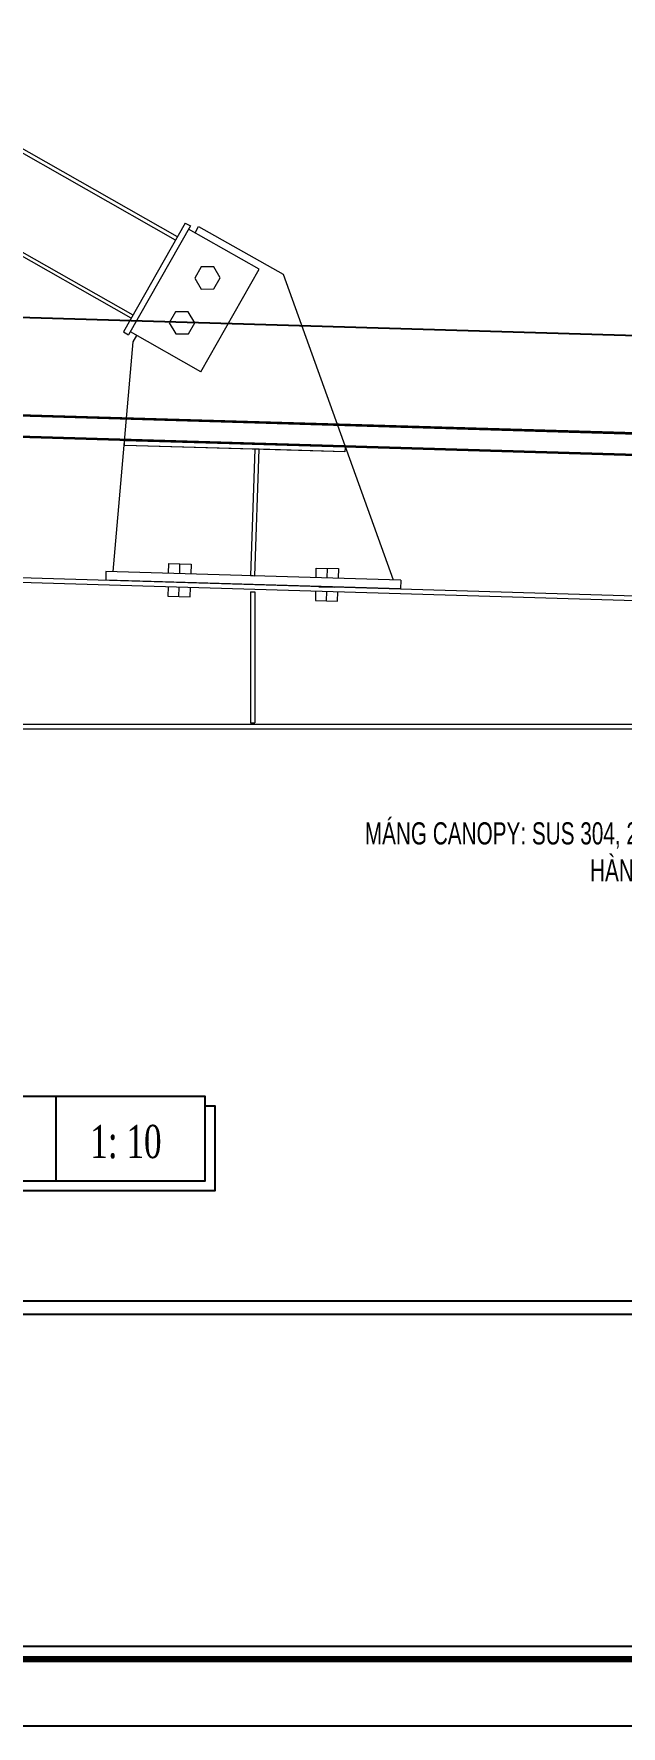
# Model space of a CAD drawing. Header units: inches. Extents: x 315041 to 662841, y -45540 to -35018.
# Drawn here: x 330571.4 to 330651, y -37638.9 to -37409.7 of the extents above; entities that cross this region are included whole.
import ezdxf

# ---------------------------------------------------------------- set-up
doc = ezdxf.new("R2010")
doc.units = ezdxf.units.IN
doc.header["$MEASUREMENT"] = 0
doc.linetypes.add('XKITLINE00', pattern=[0])
for name, color, linetype in [('2', 2, 'Continuous'), ('3', 3, 'Continuous'), ('7', 7, 'Continuous'), ('BAO KHUNG', 31, 'Continuous')]:
    doc.layers.add(name, color=color, linetype=linetype)
doc.layers.add('Bolt', color=7, linetype='Continuous', lineweight=0)
doc.styles.add('ST1', font='times.ttf', dxfattribs={"width": 0.7})
doc.styles.add('ST1H', font='vnshxh.shx', dxfattribs={"width": 0.7})
doc.dimstyles.new('10', dxfattribs={"dimtxt": 4.5, "dimasz": 1.5, "dimexe": 1, "dimexo": 0, "dimgap": 1, "dimtad": 1, "dimdec": 0, "dimlfac": 10, "dimzin": 0, "dimdsep": 46, "dimtxsty": 'ST1', "dimblk": 'OBLIQUE', "dimcen": 1, "dimdle": 1, "dimclrd": 8, "dimclre": 8, "dimclrt": 3, "dimadec": 0, "dimazin": 0, "dimtfac": 1, "dimtdec": 0, "dimtix": 1, "dimtofl": 0, "dimtmove": 1, "dimatfit": 3, "dimfxl": 0, "dimtfill": 1, "dimtolj": 1, "dimtzin": 0, "dimlwd": -1, "dimlwe": -1, "dimarcsym": 1})

# ---------------------------------------------------------------- blocks, each defined once
blk = doc.blocks.new('A$C75D82031')
at = {"layer": '2', "color": 157, "linetype": 'Continuous'}
blk.add_lwpolyline([(0, 420), (594, 420), (594, 0), (0, 0)], close=True, dxfattribs=at)
at = {"layer": '7', "color": 147, "linetype": 'Continuous'}
blk.add_lwpolyline([(12.33, 57.61), (581.67, 57.61), (581.67, 409.19), (12.33, 409.19)], close=True, dxfattribs=at)
at = {"layer": 'BAO KHUNG', "color": 167, "linetype": 'Continuous', "const_width": 0.871}
blk.add_lwpolyline([(10.59, 9.07), (583.41, 9.07), (583.41, 410.93), (10.59, 410.93)], close=True, dxfattribs=at)
at = {"layer": 'BAO KHUNG', "color": 7}
blk.add_lwpolyline([(211.89, 55.81), (474.14, 55.81), (474.14, 10.81), (211.89, 10.81)], close=True, dxfattribs=at)
blk = doc.blocks.new('_Oblique')
at = {"color": 0, "linetype": 'ByBlock', "lineweight": -2}
blk.add_line((-0.5, -0.5), (0.5, 0.5), dxfattribs=at)
blk = doc.blocks.new('*D553')
at = {"color": 8, "linetype": 'Continuous', "transparency": 16777216}
for p, q in [((330276.08, -37439.47), (330700.94, -37451.96)), ((330276.69, -37452.74), (330277.11, -37438.5)), ((330699.56, -37465.17), (330699.97, -37450.93))]:
    blk.add_line(p, q, dxfattribs=at)
at = {"layer": 'Defpoints', "color": 0, "transparency": 16777216}
for p in [(330276.69, -37452.74), (330699.94, -37451.93), (330699.56, -37465.17)]:
    blk.add_point(p, dxfattribs=at)
at = {"color": 8, "transparency": 16777216, "xscale": 1.5, "yscale": 1.5, "zscale": 1.5}
for p, rotation in [((330277.08, -37439.5), 178.3162521248575), ((330699.94, -37451.93), 358.3162521248576)]:
    blk.add_blockref('_Oblique', p, dxfattribs=dict(at, rotation=rotation))
at = {"color": 3, "transparency": 16777216, "insert": (330488.61, -37442.43), "char_height": 4.5, "attachment_point": 5, "rotation": 358.3163, "style": 'ST1', "bg_fill": 3, "box_fill_scale": 1.25, "bg_fill_color": 256, "bg_fill_true_color": 13158600, "bg_fill_transparency": 0}
blk.add_mtext('\\A1;4230', dxfattribs=at)
blk = doc.blocks.new('*D554')
at = {"color": 8, "linetype": 'Continuous', "transparency": 16777216}
blk.add_arc((330754.09, -37489.45), 11.68, 178.3036, 270, dxfattribs=at)
at = {"layer": 'Defpoints', "color": 0, "transparency": 16777216}
for p in [(330246.94, -37474.44), (330754.09, -37503.83)]:
    blk.add_point(p, dxfattribs=at)
at = {"color": 8, "transparency": 16777216, "xscale": 1.5, "yscale": 1.5, "zscale": 1.5}
for p, rotation in [((330742.41, -37489.11), 88.30361277314628), ((330754.09, -37501.13), 8.177458710179053e-11)]:
    blk.add_blockref('_Oblique', p, dxfattribs=dict(at, rotation=rotation))
at = {"color": 3, "transparency": 16777216, "insert": (330748.07, -37495.29), "char_height": 4.5, "attachment_point": 5, "rotation": 314.1518, "style": 'ST1', "bg_fill": 3, "box_fill_scale": 1.25, "bg_fill_color": 256, "bg_fill_true_color": 13158600, "bg_fill_transparency": 0}
blk.add_mtext('\\A1;92°', dxfattribs=at)
at = {"layer": 'Defpoints', "color": 0, "transparency": 16777216}
for p in [(330754.09, -37488.86), (330754.09, -37489.45), (330743.86, -37495.09)]:
    blk.add_point(p, dxfattribs=at)

msp = doc.modelspace()

# ---------------------------------------------------------------- linework, layer by layer
at = {"color": 9, "linetype": 'XKITLINE00', "lineweight": 0}
for p, q in [((330590.6313, -37437.6233), (330297.1516, -37271.0883)), ((330590.878, -37437.1884), (330297.3983, -37270.6535)), ((330584.6195, -37448.2177), (330291.14, -37281.6828)), ((330584.8662, -37447.7828), (330291.3867, -37281.2479)), ((330591.9401, -37435.3167), (330583.5626, -37450.0802)), ((330591.9401, -37435.3167), (330592.6349, -37435.7109)), ((330592.6349, -37435.7109), (330584.2573, -37450.4745)), ((330601.9415, -37441.5656), (330592.3884, -37436.145)), ((330593.2568, -37436.6377), (330593.7495, -37435.7693)), ((330593.7495, -37435.7693), (330605.1747, -37442.2523)), ((330594.0715, -37441.272), (330593.2179, -37442.7762)), ((330594.0571, -37455.4609), (330601.9415, -37441.5656)), ((330595.8009, -37441.2591), (330594.0715, -37441.272)), ((330596.6768, -37442.7504), (330595.8009, -37441.2591)), ((330605.1747, -37442.2523), (330620.0868, -37483.655)), ((330593.2179, -37442.7762), (330594.0939, -37444.2675)), ((330594.0939, -37444.2675), (330595.8233, -37444.2546)), ((330595.8233, -37444.2546), (330596.6768, -37442.7504)), ((330590.622, -37447.3512), (330589.7685, -37448.8554)), ((330589.7685, -37448.8554), (330590.6444, -37450.3467)), ((330592.3515, -37447.3383), (330590.622, -37447.3512)), ((330593.2274, -37448.8296), (330592.3515, -37447.3383)), ((330592.3739, -37450.3338), (330593.2274, -37448.8296)), ((330582.1879, -37482.535), (330584.8794, -37451.4015)), ((330583.5626, -37450.0802), (330584.2573, -37450.4745)), ((330594.0571, -37455.4609), (330584.5039, -37450.0403)), ((330584.8794, -37451.4015), (330585.3722, -37450.5329)), ((330590.6444, -37450.3467), (330592.3739, -37450.3338)), ((330583.7078, -37465.4374), (330583.7249, -37464.8385)), ((330613.5698, -37465.6953), (330583.7249, -37464.8385)), ((330601.3568, -37465.9491), (330583.7076, -37465.4424)), ((330613.5526, -37466.2942), (330583.7078, -37465.4374)), ((330601.3569, -37465.9441), (330600.7683, -37483.0816)), ((330601.9558, -37465.9616), (330601.357, -37465.9411)), ((330601.367, -37483.1021), (330601.9558, -37465.9613)), ((330613.5524, -37466.2992), (330601.9556, -37465.9663)), ((330613.5698, -37465.6953), (330613.5526, -37466.2942)), ((330754.1038, -37488.856), (330246.9374, -37473.8357)), ((330246.9374, -37474.435), (330754.086, -37489.4549)), ((330581.2013, -37482.5059), (330581.1659, -37483.7036)), ((330621.1247, -37483.6857), (330581.2013, -37482.5059)), ((330600.7683, -37483.0816), (330601.367, -37483.1021)), ((330621.0893, -37484.8834), (330581.1659, -37483.7036)), ((330600.7681, -37485.2617), (330600.7681, -37503.0347)), ((330600.7681, -37485.2617), (330601.3672, -37485.2617)), ((330601.3672, -37485.2617), (330601.3672, -37503.0347)), ((330621.1247, -37483.6857), (330621.0893, -37484.8834)), ((330754.086, -37503.2344), (330246.9374, -37503.2344)), ((330246.9374, -37503.8336), (330754.8848, -37503.8336)), ((330600.7681, -37503.0347), (330601.3672, -37503.0347))]:
    msp.add_line(p, q, dxfattribs=at)
msp.add_line((330574.4228, -37553.6014), (330574.4228, -37565.1068))
at = {"color": 8}
msp.add_lwpolyline([(330785.1113, -37229.7343), (330215.7734, -37229.7343), (330215.7734, -37581.3141), (330785.1113, -37581.3141)], close=True, dxfattribs=at)
msp.add_lwpolyline([(330498.4926, -37553.6014), (330594.5713, -37553.6014), (330594.5713, -37565.1068), (330498.4926, -37565.1068)], close=True)
at = {"layer": '3'}
for p, q in [((330699.5554, -37465.1682), (330276.6937, -37452.738)), ((330699.5524, -37465.2682), (330276.6937, -37452.838)), ((330695.5525, -37467.9517), (330278.1234, -37455.6813)), ((330696.0233, -37468.0656), (330278.1979, -37455.7835))]:
    msp.add_line(p, q, dxfattribs=at)
at = {"layer": 'Bolt', "linetype": 'XKITLINE00', "lineweight": 0}
for p, q in [((330589.6851, -37482.7566), (330589.7234, -37481.4591)), ((330589.7234, -37481.4591), (330592.7177, -37481.5476)), ((330591.1822, -37482.8008), (330591.2205, -37481.5033)), ((330592.7177, -37481.5476), (330592.6793, -37482.8451)), ((330609.6468, -37483.3465), (330609.6851, -37482.049)), ((330609.6851, -37482.049), (330612.6794, -37482.1375)), ((330611.1439, -37483.3908), (330611.1822, -37482.0932)), ((330612.6794, -37482.1375), (330612.641, -37483.435)), ((330589.631, -37484.5844), (330589.5927, -37485.8819)), ((330589.5927, -37485.8819), (330592.587, -37485.9704)), ((330590.1478, -37484.0003), (330590.1487, -37483.969)), ((330591.0898, -37485.9262), (330591.1282, -37484.6287)), ((330592.144, -37484.0594), (330592.1449, -37484.028)), ((330592.587, -37485.9704), (330592.6253, -37484.6729)), ((330609.5927, -37485.1755), (330609.5544, -37486.4719)), ((330610.0634, -37484.5889), (330610.0097, -37484.5873)), ((330610.0097, -37484.5873), (330612.2055, -37484.6522)), ((330610.1095, -37484.5914), (330610.1104, -37484.559)), ((330611.0515, -37486.5161), (330611.0898, -37485.2199)), ((330612.1056, -37484.6506), (330612.1066, -37484.618)), ((330612.5487, -37486.5604), (330612.587, -37485.2642)), ((330609.5544, -37486.4719), (330612.5487, -37486.5604))]:
    msp.add_line(p, q, dxfattribs=at)

# ---------------------------------------------------------------- block references
at = {"color": 1}
msp.add_blockref('A$C75D82031', (330203.4423, -37638.9242), dxfattribs=at)

# ---------------------------------------------------------------- next in the draw order: texts
at = {"color": 3, "linetype": 'Continuous', "insert": (330579.0814, -37559.7782), "char_height": 4.5, "attachment_point": 4, "style": 'ST1', "bg_fill": 3, "box_fill_scale": 1.25, "bg_fill_color": 256, "bg_fill_true_color": 13158600, "bg_fill_transparency": 3139304}
msp.add_mtext('\\A1;1: 10', dxfattribs=at)
at = {"layer": '3', "insert": (330679.0522, -37520.5142), "char_height": 3, "attachment_point": 6, "style": 'ST1H', "bg_fill": 2}
msp.add_mtext('\\A1;m¸ng CANOPY: sus 304, 2b-mê, dµy: 1.0 mm\\Phµn nèi chång 50 mm', dxfattribs=at)

# ---------------------------------------------------------------- next in the draw order: dimensions: what is measured, and where the dimension line sits
at = {"color": 8}
dim = msp.add_aligned_dim(p1=(330276.6937, -37452.738), p2=(330699.5554, -37465.1682), distance=13.2414, dimstyle='10', dxfattribs=at)
dim.commit()
dim.dimension.update_dxf_attribs({"geometry": '*D553', "text_midpoint": (330488.6102, -37442.4299)})
dim = msp.add_angular_dim_2l(base=(330743.8589, -37495.0934), line1=((330754.086, -37503.8336), (330754.086, -37488.856)), line2=((330246.9374, -37474.435), (330754.086, -37489.4549)), dimstyle='10', dxfattribs=at)
dim.commit()
dim.dimension.update_dxf_attribs({"geometry": '*D554', "text_midpoint": (330748.0712, -37495.2942)})

# ---------------------------------------------------------------- next in the draw order: linework, layer by layer
at = {"color": 1, "true_color": 0xfb040c, "const_width": 0.1}
msp.add_lwpolyline([(330291.1805, -37453.1679), (330643.9539, -37463.5338)], dxfattribs=at)
msp.add_lwpolyline([(330594.5713, -37554.8952), (330595.9455, -37554.8952), (330595.9455, -37566.4006), (330499.8668, -37566.4006), (330499.8668, -37565.1068)])

doc.saveas('drawing.dxf')
